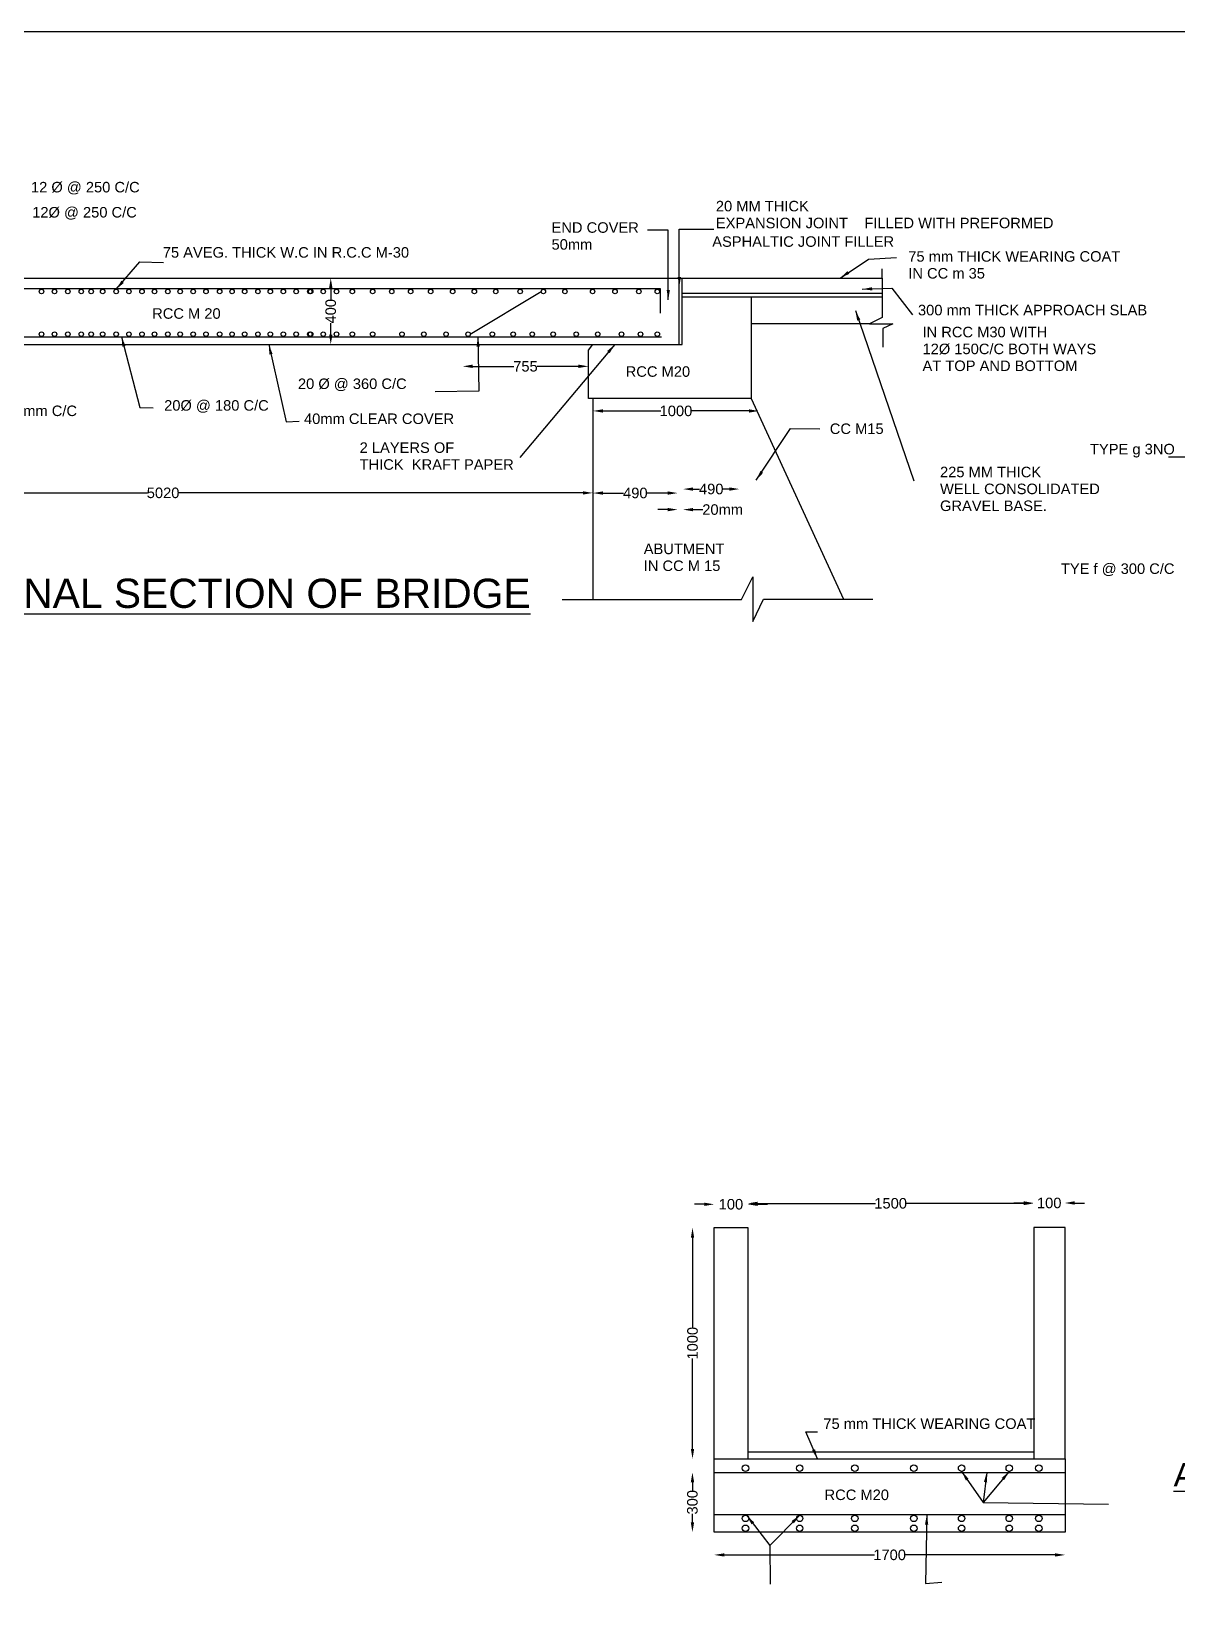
# Model space of a CAD drawing. Header units: millimetres. Extents: x 1695847 to 1734077, y 45592544 to 45618440.
# Drawn here: x 1712857 to 1722673, y 45604942 to 45618440 of the extents above; entities that cross this region are included whole.
import ezdxf

# ---------------------------------------------------------------- set-up
doc = ezdxf.new("R2010")
doc.units = ezdxf.units.MM
doc.header["$MEASUREMENT"] = 0
for name, color, linetype in [('DIMENSIONS', 7, 'Continuous'), ('DRAWING', 2, 'Continuous'), ('TEXT', 7, 'Continuous')]:
    doc.layers.add(name, color=color, linetype=linetype)
doc.styles.get("Standard").update_dxf_attribs({"font": 'arial.ttf', "height": 90})
doc.dimstyles.get("Standard").update_dxf_attribs({"dimtxt": 100, "dimasz": 85, "dimexe": 0.18, "dimexo": 0.0625, "dimgap": 0.09, "dimtad": 0, "dimdec": 0, "dimzin": 0, "dimdsep": 46, "dimtxsty": 'Standard', "dimcen": 0.09, "dimse1": 1, "dimse2": 1, "dimadec": 0, "dimazin": 0, "dimtfac": 1, "dimtdec": 0, "dimtofl": 0, "dimtmove": 0, "dimatfit": 3, "dimfxl": 0, "dimtolj": 1, "dimtzin": 0, "dimarcsym": 0})

# ---------------------------------------------------------------- blocks, each defined once
blk = doc.blocks.new('*D65')
at = {"layer": 'Defpoints', "color": 0, "transparency": 16777216}
for p in [(1718705, 45605587), (1721710, 45605587), (1721710, 45605392)]:
    blk.add_point(p, dxfattribs=at)
at = {"layer": 'DIMENSIONS', "color": 0, "lineweight": -2, "transparency": 16777216}
for p, q in [((1718790, 45605392), (1720077, 45605392)), ((1721625, 45605392), (1720338, 45605392))]:
    blk.add_line(p, q, dxfattribs=at)
at = {"layer": 'DIMENSIONS', "color": 0, "transparency": 16777216}
for points in [[(1718790, 45605406), (1718790, 45605378), (1718705, 45605392)], [(1721625, 45605406), (1721625, 45605378), (1721710, 45605392)]]:
    blk.add_solid(points, dxfattribs=at)
at = {"layer": 'DIMENSIONS', "color": 0, "transparency": 16777216, "insert": (1720207, 45605392), "char_height": 90, "attachment_point": 5}
blk.add_mtext('\\A1;1700', dxfattribs=at)
blk = doc.blocks.new('*D66')
at = {"layer": 'Defpoints', "color": 0, "transparency": 16777216}
for p in [(1718705, 45606099), (1718518, 45605587), (1718705, 45605587)]:
    blk.add_point(p, dxfattribs=at)
at = {"layer": 'DIMENSIONS', "color": 0, "lineweight": -2, "transparency": 16777216}
for p, q in [((1718518, 45606014), (1718518, 45605943)), ((1718518, 45605672), (1718518, 45605744))]:
    blk.add_line(p, q, dxfattribs=at)
at = {"layer": 'DIMENSIONS', "color": 0, "transparency": 16777216}
for points in [[(1718504, 45606014), (1718533, 45606014), (1718518, 45606099)], [(1718504, 45605672), (1718533, 45605672), (1718518, 45605587)]]:
    blk.add_solid(points, dxfattribs=at)
at = {"layer": 'DIMENSIONS', "color": 0, "transparency": 16777216, "insert": (1718518, 45605843), "char_height": 90, "attachment_point": 5, "rotation": 90}
blk.add_mtext('\\A1;300', dxfattribs=at)
blk = doc.blocks.new('*D67')
at = {"layer": 'Defpoints', "color": 0, "transparency": 16777216}
for p in [(1718519, 45608195), (1718705, 45608195), (1718705, 45606214)]:
    blk.add_point(p, dxfattribs=at)
at = {"layer": 'DIMENSIONS', "color": 0, "lineweight": -2, "transparency": 16777216}
for p, q in [((1718519, 45608110), (1718519, 45607335)), ((1718519, 45606299), (1718519, 45607074))]:
    blk.add_line(p, q, dxfattribs=at)
at = {"layer": 'DIMENSIONS', "color": 0, "transparency": 16777216}
for points in [[(1718505, 45608110), (1718533, 45608110), (1718519, 45608195)], [(1718505, 45606299), (1718533, 45606299), (1718519, 45606214)]]:
    blk.add_solid(points, dxfattribs=at)
at = {"layer": 'DIMENSIONS', "color": 0, "transparency": 16777216, "insert": (1718519, 45607205), "char_height": 90, "attachment_point": 5, "rotation": 90}
blk.add_mtext('\\A1;1000', dxfattribs=at)
blk = doc.blocks.new('*D68')
at = {"layer": 'Defpoints', "color": 0, "transparency": 16777216}
for p in [(1718705, 45608395), (1718705, 45608195), (1718991, 45608195)]:
    blk.add_point(p, dxfattribs=at)
at = {"layer": 'DIMENSIONS', "color": 0, "lineweight": -2, "transparency": 16777216}
for p, q in [((1718620, 45608395), (1718535, 45608395)), ((1719076, 45608395), (1719161, 45608395))]:
    blk.add_line(p, q, dxfattribs=at)
at = {"layer": 'DIMENSIONS', "color": 0, "transparency": 16777216}
for points in [[(1718620, 45608409), (1718620, 45608381), (1718705, 45608395)], [(1719076, 45608409), (1719076, 45608381), (1718991, 45608395)]]:
    blk.add_solid(points, dxfattribs=at)
at = {"layer": 'DIMENSIONS', "color": 0, "transparency": 16777216, "insert": (1718848, 45608395), "char_height": 90, "attachment_point": 5}
blk.add_mtext('\\A1;100', dxfattribs=at)
blk = doc.blocks.new('*D69')
at = {"layer": 'Defpoints', "color": 0, "transparency": 16777216}
for p in [(1721441, 45608403), (1718991, 45608195), (1721441, 45608195)]:
    blk.add_point(p, dxfattribs=at)
at = {"layer": 'DIMENSIONS', "color": 0, "lineweight": -2, "transparency": 16777216}
for p, q in [((1719076, 45608403), (1720086, 45608403)), ((1721356, 45608403), (1720346, 45608403))]:
    blk.add_line(p, q, dxfattribs=at)
at = {"layer": 'DIMENSIONS', "color": 0, "transparency": 16777216}
for points in [[(1719076, 45608417), (1719076, 45608388), (1718991, 45608403)], [(1721356, 45608417), (1721356, 45608388), (1721441, 45608403)]]:
    blk.add_solid(points, dxfattribs=at)
at = {"layer": 'DIMENSIONS', "color": 0, "transparency": 16777216, "insert": (1720216, 45608403), "char_height": 90, "attachment_point": 5}
blk.add_mtext('\\A1;1500', dxfattribs=at)
blk = doc.blocks.new('*D70')
at = {"layer": 'Defpoints', "color": 0, "transparency": 16777216}
for p in [(1721441, 45608403), (1721707, 45608406), (1721707, 45608358)]:
    blk.add_point(p, dxfattribs=at)
at = {"layer": 'DIMENSIONS', "color": 0, "lineweight": -2, "transparency": 16777216}
for p, q in [((1721356, 45608406), (1721271, 45608406)), ((1721792, 45608406), (1721877, 45608406))]:
    blk.add_line(p, q, dxfattribs=at)
at = {"layer": 'DIMENSIONS', "color": 0, "transparency": 16777216}
for points in [[(1721356, 45608421), (1721356, 45608392), (1721441, 45608406)], [(1721792, 45608421), (1721792, 45608392), (1721707, 45608406)]]:
    blk.add_solid(points, dxfattribs=at)
at = {"layer": 'DIMENSIONS', "color": 0, "transparency": 16777216, "insert": (1721574, 45608406), "char_height": 90, "attachment_point": 5}
blk.add_mtext('\\A1;100', dxfattribs=at)
blk = doc.blocks.new('*D104')
at = {"layer": 'Defpoints', "color": 0, "transparency": 16777216}
for p in [(1710302, 45614506), (1717666, 45614506), (1717666, 45614488)]:
    blk.add_point(p, dxfattribs=at)
at = {"layer": 'DIMENSIONS', "color": 0, "lineweight": -2, "transparency": 16777216}
for p, q in [((1710387, 45614488), (1713850, 45614488)), ((1717581, 45614488), (1714118, 45614488))]:
    blk.add_line(p, q, dxfattribs=at)
at = {"layer": 'DIMENSIONS', "color": 0, "transparency": 16777216}
for points in [[(1710387, 45614502), (1710387, 45614474), (1710302, 45614488)], [(1717581, 45614502), (1717581, 45614474), (1717666, 45614488)]]:
    blk.add_solid(points, dxfattribs=at)
at = {"layer": 'DIMENSIONS', "color": 0, "transparency": 16777216, "insert": (1713984, 45614488), "char_height": 90, "attachment_point": 5}
blk.add_mtext('\\A1;5020', dxfattribs=at)
blk = doc.blocks.new('*D105')
at = {"layer": 'Defpoints', "color": 0, "transparency": 16777216}
for p in [(1717666, 45614488), (1718392, 45614489), (1718392, 45614487)]:
    blk.add_point(p, dxfattribs=at)
at = {"layer": 'DIMENSIONS', "color": 0, "lineweight": -2, "transparency": 16777216}
for p, q in [((1717751, 45614487), (1717928, 45614487)), ((1718307, 45614487), (1718130, 45614487))]:
    blk.add_line(p, q, dxfattribs=at)
at = {"layer": 'DIMENSIONS', "color": 0, "transparency": 16777216}
for points in [[(1717751, 45614501), (1717751, 45614473), (1717666, 45614487)], [(1718307, 45614501), (1718307, 45614473), (1718392, 45614487)]]:
    blk.add_solid(points, dxfattribs=at)
at = {"layer": 'DIMENSIONS', "color": 0, "transparency": 16777216, "insert": (1718029, 45614487), "char_height": 90, "attachment_point": 5}
blk.add_mtext('\\A1;490', dxfattribs=at)
blk = doc.blocks.new('*D106')
at = {"layer": 'Defpoints', "color": 0, "transparency": 16777216}
for p in [(1718392, 45614487), (1718438, 45614485), (1718438, 45614345)]:
    blk.add_point(p, dxfattribs=at)
at = {"layer": 'DIMENSIONS', "color": 0, "lineweight": -2, "transparency": 16777216}
for p, q in [((1718307, 45614345), (1718222, 45614345)), ((1718523, 45614345), (1718608, 45614345))]:
    blk.add_line(p, q, dxfattribs=at)
at = {"layer": 'DIMENSIONS', "color": 0, "transparency": 16777216}
for points in [[(1718307, 45614359), (1718307, 45614331), (1718392, 45614345)], [(1718523, 45614359), (1718523, 45614331), (1718438, 45614345)]]:
    blk.add_solid(points, dxfattribs=at)
at = {"layer": 'DIMENSIONS', "color": 0, "transparency": 16777216, "insert": (1718777, 45614345), "char_height": 90, "attachment_point": 5}
blk.add_mtext('\\A1;20mm', dxfattribs=at)
blk = doc.blocks.new('*D107')
at = {"layer": 'Defpoints', "color": 0, "transparency": 16777216}
for p in [(1718920, 45614521), (1718438, 45614485), (1718920, 45614482)]:
    blk.add_point(p, dxfattribs=at)
at = {"layer": 'DIMENSIONS', "color": 0, "lineweight": -2, "transparency": 16777216}
for p, q in [((1718523, 45614521), (1718578, 45614521)), ((1718835, 45614521), (1718780, 45614521))]:
    blk.add_line(p, q, dxfattribs=at)
at = {"layer": 'DIMENSIONS', "color": 0, "transparency": 16777216}
for points in [[(1718523, 45614535), (1718523, 45614507), (1718438, 45614521)], [(1718835, 45614535), (1718835, 45614507), (1718920, 45614521)]]:
    blk.add_solid(points, dxfattribs=at)
at = {"layer": 'DIMENSIONS', "color": 0, "transparency": 16777216, "insert": (1718679, 45614521), "char_height": 90, "attachment_point": 5}
blk.add_mtext('\\A1;490', dxfattribs=at)
blk = doc.blocks.new('*D108')
at = {"layer": 'Defpoints', "color": 0, "transparency": 16777216}
for p in [(1717666, 45615152), (1719087, 45615190), (1719087, 45615154)]:
    blk.add_point(p, dxfattribs=at)
at = {"layer": 'DIMENSIONS', "color": 0, "lineweight": -2, "transparency": 16777216}
for p, q in [((1717751, 45615190), (1718247, 45615190)), ((1719002, 45615190), (1718507, 45615190))]:
    blk.add_line(p, q, dxfattribs=at)
at = {"layer": 'DIMENSIONS', "color": 0, "transparency": 16777216}
for points in [[(1717751, 45615204), (1717751, 45615176), (1717666, 45615190)], [(1719002, 45615204), (1719002, 45615176), (1719087, 45615190)]]:
    blk.add_solid(points, dxfattribs=at)
at = {"layer": 'DIMENSIONS', "color": 0, "transparency": 16777216, "insert": (1718377, 45615190), "char_height": 90, "attachment_point": 5}
blk.add_mtext('\\A1;1000', dxfattribs=at)
blk = doc.blocks.new('*D109')
at = {"layer": 'Defpoints', "color": 0, "transparency": 16777216}
for p in [(1716550, 45615572), (1716550, 45615547), (1717627, 45615504)]:
    blk.add_point(p, dxfattribs=at)
at = {"layer": 'DIMENSIONS', "color": 0, "lineweight": -2, "transparency": 16777216}
for p, q in [((1716635, 45615572), (1716989, 45615572)), ((1717542, 45615572), (1717188, 45615572))]:
    blk.add_line(p, q, dxfattribs=at)
at = {"layer": 'DIMENSIONS', "color": 0, "transparency": 16777216}
for points in [[(1716635, 45615587), (1716635, 45615558), (1716550, 45615572)], [(1717542, 45615587), (1717542, 45615558), (1717627, 45615572)]]:
    blk.add_solid(points, dxfattribs=at)
at = {"layer": 'DIMENSIONS', "color": 0, "transparency": 16777216, "insert": (1717088, 45615572), "char_height": 90, "attachment_point": 5}
blk.add_mtext('\\A1;755', dxfattribs=at)
blk = doc.blocks.new('*D110')
at = {"layer": 'Defpoints', "color": 0, "transparency": 16777216}
for p in [(1715420, 45616328), (1715433, 45616328), (1715433, 45615759)]:
    blk.add_point(p, dxfattribs=at)
at = {"layer": 'DIMENSIONS', "color": 0, "lineweight": -2, "transparency": 16777216}
for p, q in [((1715420, 45616243), (1715420, 45616145)), ((1715420, 45615844), (1715420, 45615943))]:
    blk.add_line(p, q, dxfattribs=at)
at = {"layer": 'DIMENSIONS', "color": 0, "transparency": 16777216}
for points in [[(1715406, 45616243), (1715435, 45616243), (1715420, 45616328)], [(1715406, 45615844), (1715435, 45615844), (1715420, 45615759)]]:
    blk.add_solid(points, dxfattribs=at)
at = {"layer": 'DIMENSIONS', "color": 0, "transparency": 16777216, "insert": (1715420, 45616044), "char_height": 90, "attachment_point": 5, "rotation": 90}
blk.add_mtext('\\A1;400', dxfattribs=at)

msp = doc.modelspace()

# ---------------------------------------------------------------- linework, layer by layer
at = {"layer": 'DIMENSIONS'}
msp.add_lwpolyline([(1734077.4, 45592544.1), (1695846.7, 45592544.1), (1695846.7, 45618439.9), (1734077.4, 45618439.9)], close=True, dxfattribs=at)
at = {"layer": 'DRAWING'}
for points in [[(1718311.3, 45616141.6), (1718311.3, 45616738.5), (1718133.8, 45616738.5)], [(1718405.9, 45615759.3), (1718405.9, 45616747.7), (1718702.1, 45616747.7)], [(1707815.3, 45616328.5), (1720144, 45616328.5), (1720144, 45616406.7)], [(1710291.4, 45615759.3), (1718431.3, 45615759.3), (1718431.3, 45616328.5)], [(1720144, 45616328.5), (1720144, 45615990.1), (1720035.9, 45615935.5), (1720233.8, 45615935.5), (1720147.6, 45615896.7), (1720147.6, 45615736.5)], [(1718243.5, 45616028.4), (1718243.5, 45616235.2), (1709765.3, 45616235.2), (1709765.3, 45616035.5)], [(1716615.7, 45615847.6), (1717222.7, 45616212.7)], [(1718431.3, 45616199.5), (1720144, 45616199.5)], [(1718431.3, 45616168.9), (1720144, 45616168.9)], [(1719021.9, 45616168.9), (1719021.9, 45615296.6), (1719813.1, 45613578.6)], [(1720035.9, 45615935.5), (1719021.9, 45615935.5)], [(1709734.4, 45615825.6), (1718252, 45615825.6)], [(1719021.9, 45615296.6), (1717626.8, 45615296.6), (1717626.8, 45615710.5), (1717666.1, 45615759.3)], [(1717666.1, 45615296.6), (1717666.1, 45613576.3)], [(1723678, 45614795.2), (1722595.8, 45614795.2)], [(1717402.4, 45613576.3), (1718938.6, 45613576.3), (1719034.1, 45613768.5), (1719034.1, 45613386.7), (1719127.1, 45613578.6), (1720063, 45613578.6)], [(1718705.4, 45606213.9), (1718705.4, 45608195.1), (1718991.5, 45608195.1), (1718991.5, 45606213.9)], [(1721709.6, 45606213.9), (1721709.6, 45608195.1), (1721441.1, 45608195.1), (1721441.1, 45606213.9)], [(1721441.1, 45606272.4), (1718991.5, 45606272.4)], [(1718705.4, 45606099), (1721709.6, 45606099)], [(1718705.4, 45605737.2), (1721709.6, 45605737.2)]]:
    msp.add_lwpolyline(points, dxfattribs=at)
msp.add_lwpolyline([(1718705.4, 45606213.9), (1721709.6, 45606213.9), (1721709.6, 45605587.5), (1718705.4, 45605587.5)], close=True, dxfattribs=at)
for centre, radius in [((1712942.6, 45616212.7), 19.1), ((1713054.3, 45616212.7), 19.1), ((1713168.2, 45616212.7), 19.1), ((1713283.3, 45616212.7), 19.1), ((1713368.2, 45616212.7), 19.1), ((1713467, 45616212.7), 19.1), ((1713582.1, 45616212.7), 19.1), ((1713691.4, 45616212.7), 19.1), ((1713803.1, 45616212.7), 19.1), ((1713911, 45616212.7), 19.1), ((1714024.5, 45616212.7), 19.1), ((1714130.5, 45616212.7), 19.1), ((1714242.1, 45616212.7), 19.1), ((1714351.9, 45616212.7), 19.1), ((1714469.1, 45616212.7), 19.1), ((1714575, 45616212.7), 19.1), ((1714682.9, 45616212.7), 19.1), ((1714796.3, 45616212.7), 19.1), ((1714902.4, 45616212.7), 19.1), ((1715014, 45616212.7), 19.1), ((1715123.7, 45616212.7), 19.1), ((1715240.9, 45616212.7), 19.1), ((1715248, 45616212.7), 19.1), ((1715355.9, 45616212.7), 19.1), ((1715469.4, 45616212.7), 19.1), ((1715605.1, 45616212.7), 19.1), ((1715778.8, 45616212.7), 19.1), ((1715942.8, 45616212.7), 19.1), ((1716104.6, 45616212.7), 19.1), ((1716276.1, 45616212.7), 19.1), ((1716464.7, 45616212.7), 19.1), ((1716650.3, 45616212.7), 19.1), ((1716833.5, 45616212.7), 19.1), ((1717042.2, 45616212.7), 19.1), ((1717241.8, 45616212.7), 19.1), ((1717426.1, 45616212.7), 19.1), ((1717663, 45616212.7), 19.1), ((1717854.9, 45616212.7), 19.1), ((1718059.2, 45616212.7), 19.1), ((1718217.4, 45616212.7), 19.1), ((1712942.6, 45615847.6), 19.1), ((1713054.3, 45615847.6), 19.1), ((1713168.2, 45615847.6), 19.1), ((1713283.3, 45615847.6), 19.1), ((1713368.2, 45615847.6), 19.1), ((1713467, 45615847.6), 19.1), ((1713582.1, 45615847.6), 19.1), ((1713691.4, 45615847.6), 19.1), ((1713803.1, 45615847.6), 19.1), ((1713911, 45615847.6), 19.1), ((1714024.5, 45615847.6), 19.1), ((1714130.5, 45615847.6), 19.1), ((1714242.1, 45615847.6), 19.1), ((1714351.9, 45615847.6), 19.1), ((1714469.1, 45615847.6), 19.1), ((1714575, 45615847.6), 19.1), ((1714682.9, 45615847.6), 19.1), ((1714796.3, 45615847.6), 19.1), ((1714902.4, 45615847.6), 19.1), ((1715014, 45615847.6), 19.1), ((1715123.7, 45615847.6), 19.1), ((1715240.9, 45615847.6), 19.1), ((1715248, 45615847.6), 19.1), ((1715355.9, 45615847.6), 19.1), ((1715469.4, 45615847.6), 19.1), ((1715605.1, 45615847.6), 19.1), ((1715778.8, 45615847.6), 19.1), ((1716030.7, 45615847.6), 19.1), ((1716217.4, 45615847.6), 19.1), ((1716408, 45615847.6), 19.1), ((1716596.6, 45615847.6), 19.1), ((1716804.2, 45615847.6), 19.1), ((1716983, 45615847.6), 19.1), ((1717146.2, 45615847.6), 19.1), ((1717325.3, 45615847.6), 19.1), ((1717522.9, 45615847.6), 19.1), ((1717707, 45615847.6), 19.1), ((1717910.6, 45615847.6), 19.1), ((1718073.8, 45615847.6), 19.1), ((1718217.4, 45615847.6), 19.1), ((1718972.4, 45606134.6), 27.6), ((1719436.9, 45606134.6), 27.6), ((1719909.3, 45606134.6), 27.6), ((1720414.5, 45606134.6), 27.6), ((1720823.8, 45606134.6), 27.6), ((1721231.9, 45606134.6), 27.6), ((1721485.5, 45606134.6), 27.6), ((1718972.4, 45605704.8), 27.6), ((1718972.4, 45605620.1), 27.6), ((1719436.9, 45605704.8), 27.6), ((1719436.9, 45605620.1), 27.6), ((1719909.3, 45605704.8), 27.6), ((1719909.3, 45605620.1), 27.6), ((1720414.5, 45605704.8), 27.6), ((1720414.5, 45605620.1), 27.6), ((1720823.8, 45605704.8), 27.6), ((1720823.8, 45605620.1), 27.6), ((1721231.9, 45605704.8), 27.6), ((1721231.9, 45605620.1), 27.6), ((1721485.5, 45605704.8), 27.6), ((1721485.5, 45605620.1), 27.6)]:
    msp.add_circle(centre, radius, dxfattribs=at)

# ---------------------------------------------------------------- texts
at = {"layer": 'TEXT'}
for s, height, p in [('12 Ø @ 250 C/C', 90, (1712852.7, 45617062)), ('20 MM THICK ', 90, (1718718.9, 45616899.6)), ('12Ø @ 250 C/C', 90, (1712862.9, 45616846.7)), ('EXPANSION JOINT    FILLED WITH PREFORMED ', 90, (1718718.9, 45616755)), ('END COVER ', 90, (1717311.4, 45616716)), ('ASPHALTIC JOINT FILLER ', 90, (1718687.7, 45616595.9)), ('75 AVEG. THICK W.C IN R.C.C M-30', 90, (1713981.6, 45616503.2)), ('50mm', 90, (1717311.4, 45616571.4)), ('75 mm THICK WEARING COAT ', 90, (1720367, 45616468.6)), ('IN CC m 35', 90, (1720367, 45616324)), ('RCC M 20', 90, (1713890.4, 45615979.7)), ('300 mm THICK APPROACH SLAB', 90, (1720450.1, 45616009.2)), ('IN RCC M30 WITH ', 90, (1720488.9, 45615820.9)), ('12Ø 150C/C BOTH WAYS ', 90, (1720488.9, 45615676.4)), ('AT TOP AND BOTTOM', 90, (1720488.9, 45615531.8)), ('20 Ø @ 360 C/C', 90, (1715139.3, 45615378)), ('RCC M20', 90, (1717946.4, 45615482.7)), ('12Ø @ 250mm C/C', 90, (1712141.3, 45615146.2)), ('20Ø @ 180 C/C', 90, (1713993, 45615192.6)), ('40mm CLEAR COVER', 90, (1715191.3, 45615078.3)), ('CC M15', 90, (1719694.9, 45614992.8)), ('2 LAYERS OF ', 90, (1715667.5, 45614831)), ('TYPE g 3NO ', 90, (1721923.5, 45614818.2)), ('THICK  KRAFT PAPER', 90, (1715667.5, 45614686.4)), ('225 MM THICK ', 90, (1720638.8, 45614622.2)), ('WELL CONSOLIDATED ', 90, (1720638.8, 45614477.6)), ('GRAVEL BASE.', 90, (1720638.8, 45614333)), ('ABUTMENT ', 90, (1718101, 45613963.8)), ('IN CC M 15', 90, (1718101, 45613819.2)), ('TYE f @ 300 C/C', 90, (1721674.3, 45613794.2)), ('%%ULONGITUDINAL SECTION OF BRIDGE', 250, (1710884.7, 45613503.3)), ('75 mm THICK WEARING COAT', 90, (1719639.7, 45606471.2)), ('%%UABUTMENT UNDER FOOT BRIDGE', 200, (1722639.5, 45605978.4)), ('RCC M20', 90, (1719649.7, 45605861.9))]:
    msp.add_text(s, height=height, dxfattribs=at).set_placement(p)

# ---------------------------------------------------------------- dimensions: what is measured, and where the dimension line sits
at = {"layer": 'DIMENSIONS'}
for base, p1, p2, text, picture, middle in [((1715420.3, 45616328.5), (1715433.5, 45615759.3), (1715433.5, 45616328.5), '400', '*D110', (1715420.3, 45616043.9)), ((1718518.8, 45608195.1), (1718705.4, 45606213.9), (1718705.4, 45608195.1), '1000', '*D67', (1718518.8, 45607204.5)), ((1718518.4, 45605587.5), (1718705.4, 45606099), (1718705.4, 45605587.5), '300', '*D66', (1718518.4, 45605843.2))]:
    dim = msp.add_linear_dim(base=base, p1=p1, p2=p2, angle=90, text=text, dimstyle='Standard', dxfattribs=at)
    dim.commit()
    dim.dimension.update_dxf_attribs({"geometry": picture, "text_midpoint": middle})
for base, p1, p2, text, picture, middle in [((1716549.6, 45615572.5), (1717626.8, 45615503.5), (1716549.6, 45615547.4), '755', '*D109', (1717088.2, 45615572.5)), ((1719087.4, 45615189.8), (1717666.1, 45615152), (1719087.4, 45615154.4), '1000', '*D108', (1718376.8, 45615189.8)), ((1717666.1, 45614488.1), (1710301.7, 45614506), (1717666.1, 45614506), '5020', '*D104', (1713983.9, 45614488.1)), ((1718392.3, 45614487.3), (1717666.1, 45614488.1), (1718392.3, 45614489.3), '490', '*D105', (1718029.2, 45614487.3)), ((1718920.4, 45614520.7), (1718438.1, 45614484.6), (1718920.4, 45614481.9), '490', '*D107', (1718679.2, 45614520.7)), ((1718438.1, 45614345.1), (1718392.3, 45614487.3), (1718438.1, 45614484.6), '20mm', '*D106', (1718776.9, 45614345.1)), ((1718705.4, 45608395.2), (1718991.5, 45608195.1), (1718705.4, 45608195.1), '100', '*D68', (1718848.4, 45608395.2)), ((1721441.1, 45608402.6), (1718991.5, 45608195.1), (1721441.1, 45608195.1), '1500', '*D69', (1720216.3, 45608402.6)), ((1721707.1, 45608406.3), (1721441.1, 45608402.6), (1721707.1, 45608358.3), '100', '*D70', (1721574.1, 45608406.3)), ((1721709.6, 45605391.9), (1718705.4, 45605587.5), (1721709.6, 45605587.5), '1700', '*D65', (1720207.5, 45605391.9))]:
    dim = msp.add_linear_dim(base=base, p1=p1, p2=p2, text=text, dimstyle='Standard', dxfattribs=at)
    dim.commit()
    dim.dimension.update_dxf_attribs({"geometry": picture, "text_midpoint": middle})

# ---------------------------------------------------------------- leaders
for points in [[(1718311.3, 45616141.6), (1718311.3, 45616738.5), (1718133.8, 45616738.5)], [(1718405.9, 45616253.5), (1718405.9, 45616747.7), (1718620.9, 45616747.7)], [(1713582.1, 45616231.8), (1713784.3, 45616466.4), (1713988.4, 45616460.6)], [(1719782.7, 45616328.5), (1720026.3, 45616489.5), (1720265.9, 45616505.5)], [(1719972.6, 45616233), (1720226.5, 45616242.7), (1720403.1, 45616012.5)], [(1719914.5, 45616049.3), (1720413.7, 45614591.7)], [(1713627.8, 45615825.6), (1713783.9, 45615220.7), (1713900.2, 45615218.1)], [(1714889.6, 45615759.3), (1715037.7, 45615096.7), (1715148.7, 45615102)], [(1716681.1, 45615825.6), (1716687.4, 45615359.3), (1716313.8, 45615354.3)], [(1717853.2, 45615759.3), (1717040.7, 45614792.1)], [(1719064.9, 45614596.7), (1719356.8, 45615040.4), (1719610.6, 45615037.2)], [(1719588.6, 45606213.9), (1719490.2, 45606447.3), (1719588.6, 45606447.3)], [(1720823.8, 45606107), (1721008.3, 45605840.4), (1722082.6, 45605825.8)], [(1721231.9, 45606107), (1721008.3, 45605840.4)], [(1721038.9, 45606099), (1721008.3, 45605840.4)], [(1718983.6, 45605730), (1719179.7, 45605473.2), (1719185.2, 45605141.3)], [(1719436.9, 45605732.3), (1719179.7, 45605473.2)], [(1720525.7, 45605737.2), (1720514.8, 45605147.3), (1720653.6, 45605158.2)]]:
    msp.add_leader(points, dimstyle='Standard', override={"dimgap": 0.09, "dimtad": 0}, dxfattribs=at)

doc.saveas('drawing.dxf')
